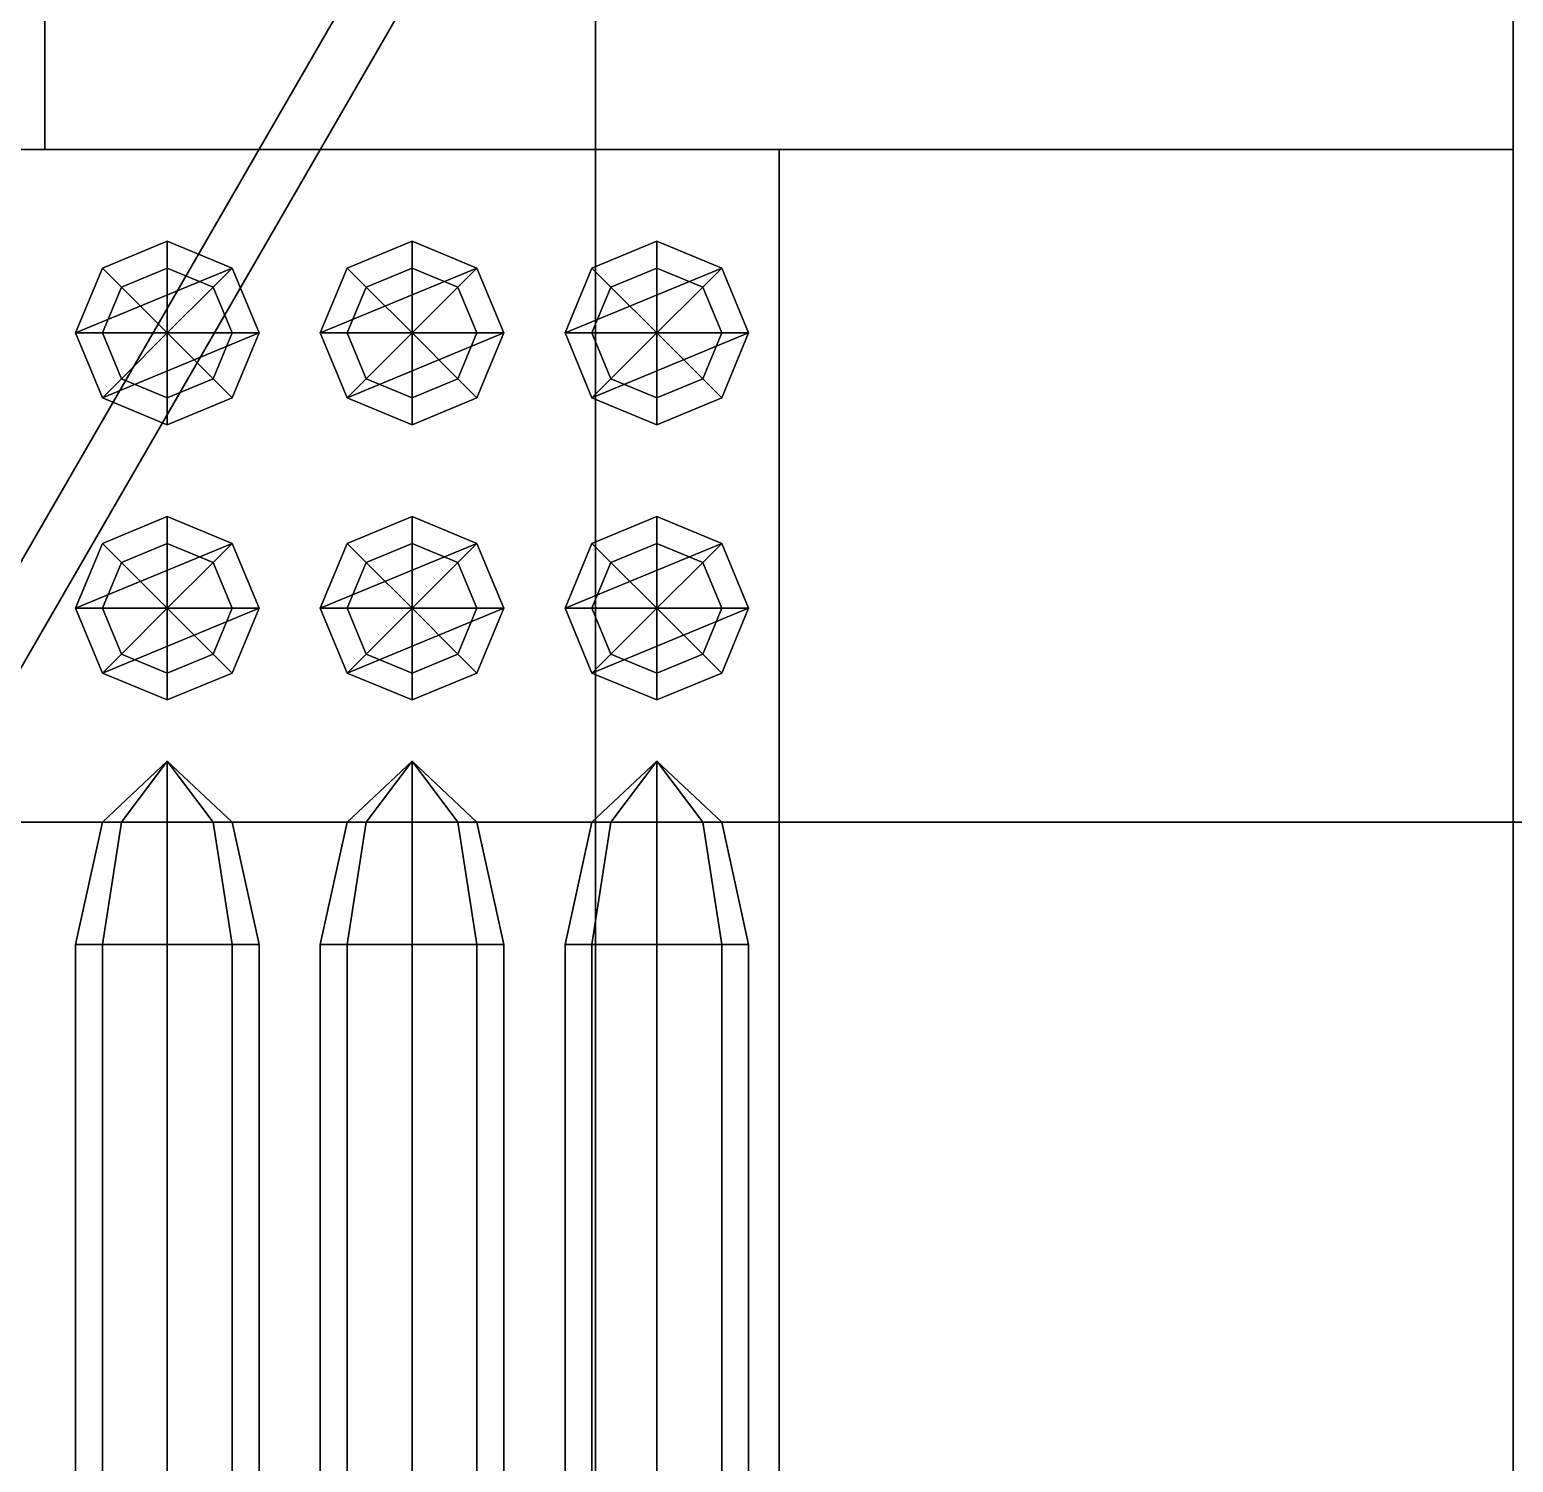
# Model space of a CAD drawing. Header units: millimetres. Extents: x -3.2 to 17.4, y -17.6 to 52.8.
# Drawn here: x 0.355 to 0.84, y 7.3507 to 7.8192 of the extents above; entities that cross this region are included whole.
import ezdxf

# ---------------------------------------------------------------- set-up
doc = ezdxf.new("R2010")
doc.units = ezdxf.units.MM
doc.layers.add('turret', color=2, linetype='Continuous')

msp = doc.modelspace()

# ---------------------------------------------------------------- linework, layer by layer
for points in [[(-3.09, 7.1, 2.67), (3.09, 7.1, 2.67), (3, 8.53, 2.75), (-3, 8.53, 2.75)], [(0, 8.53, -1.19), (0.54, 8.53, -0.83), (0.54, 7.1, -0.94), (0, 7.1, -1.19)], [(0.84, 7.1, -0.76), (0.54, 7.1, -0.94), (0.54, 8.53, -0.83), (0.84, 8.53, -0.59)], [(1.3, 7.1, -0.27), (0.84, 7.1, -0.76), (0.84, 8.53, -0.59), (1.12, 8.53, -0.27)], [(0.29, 7.53771, 2.69), (0.58, 8.04, 2.72), (0.58, 8.04, 3.7), (0.29, 7.53771, 3.7)]]:
    msp.add_3dface(points)
at = {"layer": 'turret'}
for points in [[(0.36, 8.17, 3.88), (0.36, 7.78, 3.88), (0.36, 7.78, 4.17), (0.36, 8.17, 4.17)], [(0.36, 8.17, 4.17), (0.36, 7.78, 4.17), (0.84, 7.78, 4.17), (0.84, 8.17, 4.17)], [(0.84, 7.78, 4.17), (0.84, 7.78, 3.88), (0.84, 8.17, 3.88), (0.84, 8.17, 4.17)], [(0.3, 7.52038, 3.7), (0.6, 8.04, 3.7), (0.6, 8.04, 3.85), (0.3, 7.52038, 3.85)], [(0.3, 7.52038, 3.85), (0.54804, 7.95, 3.85), (0.12, 7.95, 3.85), (-0.3, 7.52038, 3.85)], [(0.12, 7.95, 3.3), (0.12, 7.56, 3.3), (1.06, 7.56, 3.3), (1.05, 7.95, 3.3)], [(0.6, 7.78, 4.29), (0.6, 7.78, 4.23), (0.12, 7.78, 4.23), (0.12, 7.78, 4.29)], [(0.6, 7.78, 4.23), (0.6, 6.99, 4.23), (0.12, 6.99, 4.23), (0.12, 7.78, 4.23)], [(0.12, 7.78, 4.29), (0.12, 6.99, 4.29), (0.6, 6.99, 4.29), (0.6, 7.78, 4.29)], [(0.36, 7.78, 4.17), (0.36, 7.78, 3.88), (0.84, 7.78, 3.88), (0.84, 7.78, 4.17)], [(0.6, 6.99, 4.29), (0.6, 6.99, 4.23), (0.6, 7.78, 4.23), (0.6, 7.78, 4.29)], [(0.4, 7.75, 4.51), (0.37879, 7.74121, 4.51), (0.37, 7.72, 4.51), (0.42121, 7.74121, 4.51)], [(0.4, 7.75, 3.98), (0.37879, 7.74121, 3.98), (0.37879, 7.74121, 4.51), (0.4, 7.75, 4.51)], [(0.385, 7.735, 3.94), (0.37879, 7.74121, 3.98), (0.4, 7.75, 3.98), (0.4, 7.74121, 3.94)], [(0.42121, 7.74121, 3.98), (0.4, 7.75, 3.98), (0.4, 7.75, 4.51), (0.42121, 7.74121, 4.51)], [(0.4, 7.74121, 3.94), (0.4, 7.75, 3.98), (0.42121, 7.74121, 3.98), (0.415, 7.735, 3.94)], [(0.48, 7.75, 4.51), (0.45879, 7.74121, 4.51), (0.45, 7.72, 4.51), (0.50121, 7.74121, 4.51)], [(0.48, 7.75, 3.98), (0.45879, 7.74121, 3.98), (0.45879, 7.74121, 4.51), (0.48, 7.75, 4.51)], [(0.465, 7.735, 3.94), (0.45879, 7.74121, 3.98), (0.48, 7.75, 3.98), (0.48, 7.74121, 3.94)], [(0.50121, 7.74121, 3.98), (0.48, 7.75, 3.98), (0.48, 7.75, 4.51), (0.50121, 7.74121, 4.51)], [(0.48, 7.74121, 3.94), (0.48, 7.75, 3.98), (0.50121, 7.74121, 3.98), (0.495, 7.735, 3.94)], [(0.56, 7.75, 4.51), (0.53879, 7.74121, 4.51), (0.53, 7.72, 4.51), (0.58121, 7.74121, 4.51)], [(0.545, 7.735, 3.94), (0.53879, 7.74121, 3.98), (0.56, 7.75, 3.98), (0.56, 7.74121, 3.94)], [(0.56, 7.75, 3.98), (0.53879, 7.74121, 3.98), (0.53879, 7.74121, 4.51), (0.56, 7.75, 4.51)], [(0.56, 7.74121, 3.94), (0.56, 7.75, 3.98), (0.58121, 7.74121, 3.98), (0.575, 7.735, 3.94)], [(0.58121, 7.74121, 3.98), (0.56, 7.75, 3.98), (0.56, 7.75, 4.51), (0.58121, 7.74121, 4.51)], [(0.42121, 7.74121, 4.51), (0.37, 7.72, 4.51), (0.37879, 7.69879, 4.51), (0.43, 7.72, 4.51)], [(0.37879, 7.74121, 3.98), (0.37, 7.72, 3.98), (0.37, 7.72, 4.51), (0.37879, 7.74121, 4.51)], [(0.37879, 7.72, 3.94), (0.37, 7.72, 3.98), (0.37879, 7.74121, 3.98), (0.385, 7.735, 3.94)], [(0.4, 7.72, 3.92), (0.385, 7.735, 3.94), (0.4, 7.74121, 3.94), (0.4, 7.72, 3.92)], [(0.4, 7.72, 3.92), (0.4, 7.74121, 3.94), (0.415, 7.735, 3.94), (0.4, 7.72, 3.92)], [(0.415, 7.735, 3.94), (0.42121, 7.74121, 3.98), (0.43, 7.72, 3.98), (0.42121, 7.72, 3.94)], [(0.43, 7.72, 3.98), (0.42121, 7.74121, 3.98), (0.42121, 7.74121, 4.51), (0.43, 7.72, 4.51)], [(0.50121, 7.74121, 4.51), (0.45, 7.72, 4.51), (0.45879, 7.69879, 4.51), (0.51, 7.72, 4.51)], [(0.45879, 7.74121, 3.98), (0.45, 7.72, 3.98), (0.45, 7.72, 4.51), (0.45879, 7.74121, 4.51)], [(0.45879, 7.72, 3.94), (0.45, 7.72, 3.98), (0.45879, 7.74121, 3.98), (0.465, 7.735, 3.94)], [(0.48, 7.72, 3.92), (0.465, 7.735, 3.94), (0.48, 7.74121, 3.94), (0.48, 7.72, 3.92)], [(0.48, 7.72, 3.92), (0.48, 7.74121, 3.94), (0.495, 7.735, 3.94), (0.48, 7.72, 3.92)], [(0.495, 7.735, 3.94), (0.50121, 7.74121, 3.98), (0.51, 7.72, 3.98), (0.50121, 7.72, 3.94)], [(0.51, 7.72, 3.98), (0.50121, 7.74121, 3.98), (0.50121, 7.74121, 4.51), (0.51, 7.72, 4.51)], [(0.53879, 7.72, 3.94), (0.53, 7.72, 3.98), (0.53879, 7.74121, 3.98), (0.545, 7.735, 3.94)], [(0.53879, 7.74121, 3.98), (0.53, 7.72, 3.98), (0.53, 7.72, 4.51), (0.53879, 7.74121, 4.51)], [(0.58121, 7.74121, 4.51), (0.53, 7.72, 4.51), (0.53879, 7.69879, 4.51), (0.59, 7.72, 4.51)], [(0.56, 7.72, 3.92), (0.545, 7.735, 3.94), (0.56, 7.74121, 3.94), (0.56, 7.72, 3.92)], [(0.56, 7.72, 3.92), (0.56, 7.74121, 3.94), (0.575, 7.735, 3.94), (0.56, 7.72, 3.92)], [(0.575, 7.735, 3.94), (0.58121, 7.74121, 3.98), (0.59, 7.72, 3.98), (0.58121, 7.72, 3.94)], [(0.59, 7.72, 3.98), (0.58121, 7.74121, 3.98), (0.58121, 7.74121, 4.51), (0.59, 7.72, 4.51)], [(0.4, 7.72, 3.92), (0.37879, 7.72, 3.94), (0.385, 7.735, 3.94), (0.4, 7.72, 3.92)], [(0.4, 7.72, 3.92), (0.415, 7.735, 3.94), (0.42121, 7.72, 3.94), (0.4, 7.72, 3.92)], [(0.48, 7.72, 3.92), (0.45879, 7.72, 3.94), (0.465, 7.735, 3.94), (0.48, 7.72, 3.92)], [(0.48, 7.72, 3.92), (0.495, 7.735, 3.94), (0.50121, 7.72, 3.94), (0.48, 7.72, 3.92)], [(0.56, 7.72, 3.92), (0.53879, 7.72, 3.94), (0.545, 7.735, 3.94), (0.56, 7.72, 3.92)], [(0.56, 7.72, 3.92), (0.575, 7.735, 3.94), (0.58121, 7.72, 3.94), (0.56, 7.72, 3.92)], [(0.37, 7.72, 3.98), (0.37879, 7.69879, 3.98), (0.37879, 7.69879, 4.51), (0.37, 7.72, 4.51)], [(0.385, 7.705, 3.94), (0.37879, 7.69879, 3.98), (0.37, 7.72, 3.98), (0.37879, 7.72, 3.94)], [(0.43, 7.72, 4.51), (0.37879, 7.69879, 4.51), (0.4, 7.69, 4.51), (0.42121, 7.69879, 4.51)], [(0.4, 7.72, 3.92), (0.385, 7.705, 3.94), (0.37879, 7.72, 3.94), (0.4, 7.72, 3.92)], [(0.4, 7.72, 3.92), (0.4, 7.69879, 3.94), (0.385, 7.705, 3.94), (0.4, 7.72, 3.92)], [(0.4, 7.72, 3.92), (0.415, 7.705, 3.94), (0.4, 7.69879, 3.94), (0.4, 7.72, 3.92)], [(0.4, 7.72, 3.92), (0.42121, 7.72, 3.94), (0.415, 7.705, 3.94), (0.4, 7.72, 3.92)], [(0.42121, 7.72, 3.94), (0.43, 7.72, 3.98), (0.42121, 7.69879, 3.98), (0.415, 7.705, 3.94)], [(0.42121, 7.69879, 3.98), (0.43, 7.72, 3.98), (0.43, 7.72, 4.51), (0.42121, 7.69879, 4.51)], [(0.45, 7.72, 3.98), (0.45879, 7.69879, 3.98), (0.45879, 7.69879, 4.51), (0.45, 7.72, 4.51)], [(0.465, 7.705, 3.94), (0.45879, 7.69879, 3.98), (0.45, 7.72, 3.98), (0.45879, 7.72, 3.94)], [(0.51, 7.72, 4.51), (0.45879, 7.69879, 4.51), (0.48, 7.69, 4.51), (0.50121, 7.69879, 4.51)], [(0.48, 7.72, 3.92), (0.465, 7.705, 3.94), (0.45879, 7.72, 3.94), (0.48, 7.72, 3.92)], [(0.48, 7.72, 3.92), (0.48, 7.69879, 3.94), (0.465, 7.705, 3.94), (0.48, 7.72, 3.92)], [(0.48, 7.72, 3.92), (0.495, 7.705, 3.94), (0.48, 7.69879, 3.94), (0.48, 7.72, 3.92)], [(0.48, 7.72, 3.92), (0.50121, 7.72, 3.94), (0.495, 7.705, 3.94), (0.48, 7.72, 3.92)], [(0.50121, 7.72, 3.94), (0.51, 7.72, 3.98), (0.50121, 7.69879, 3.98), (0.495, 7.705, 3.94)], [(0.50121, 7.69879, 3.98), (0.51, 7.72, 3.98), (0.51, 7.72, 4.51), (0.50121, 7.69879, 4.51)], [(0.545, 7.705, 3.94), (0.53879, 7.69879, 3.98), (0.53, 7.72, 3.98), (0.53879, 7.72, 3.94)], [(0.53, 7.72, 3.98), (0.53879, 7.69879, 3.98), (0.53879, 7.69879, 4.51), (0.53, 7.72, 4.51)], [(0.56, 7.72, 3.92), (0.545, 7.705, 3.94), (0.53879, 7.72, 3.94), (0.56, 7.72, 3.92)], [(0.59, 7.72, 4.51), (0.53879, 7.69879, 4.51), (0.56, 7.69, 4.51), (0.58121, 7.69879, 4.51)], [(0.56, 7.72, 3.92), (0.56, 7.69879, 3.94), (0.545, 7.705, 3.94), (0.56, 7.72, 3.92)], [(0.56, 7.72, 3.92), (0.58121, 7.72, 3.94), (0.575, 7.705, 3.94), (0.56, 7.72, 3.92)], [(0.56, 7.72, 3.92), (0.575, 7.705, 3.94), (0.56, 7.69879, 3.94), (0.56, 7.72, 3.92)], [(0.58121, 7.72, 3.94), (0.59, 7.72, 3.98), (0.58121, 7.69879, 3.98), (0.575, 7.705, 3.94)], [(0.58121, 7.69879, 3.98), (0.59, 7.72, 3.98), (0.59, 7.72, 4.51), (0.58121, 7.69879, 4.51)], [(0.4, 7.69879, 3.94), (0.4, 7.69, 3.98), (0.37879, 7.69879, 3.98), (0.385, 7.705, 3.94)], [(0.415, 7.705, 3.94), (0.42121, 7.69879, 3.98), (0.4, 7.69, 3.98), (0.4, 7.69879, 3.94)], [(0.48, 7.69879, 3.94), (0.48, 7.69, 3.98), (0.45879, 7.69879, 3.98), (0.465, 7.705, 3.94)], [(0.495, 7.705, 3.94), (0.50121, 7.69879, 3.98), (0.48, 7.69, 3.98), (0.48, 7.69879, 3.94)], [(0.56, 7.69879, 3.94), (0.56, 7.69, 3.98), (0.53879, 7.69879, 3.98), (0.545, 7.705, 3.94)], [(0.575, 7.705, 3.94), (0.58121, 7.69879, 3.98), (0.56, 7.69, 3.98), (0.56, 7.69879, 3.94)], [(0.37879, 7.69879, 3.98), (0.4, 7.69, 3.98), (0.4, 7.69, 4.51), (0.37879, 7.69879, 4.51)], [(0.4, 7.69, 3.98), (0.42121, 7.69879, 3.98), (0.42121, 7.69879, 4.51), (0.4, 7.69, 4.51)], [(0.45879, 7.69879, 3.98), (0.48, 7.69, 3.98), (0.48, 7.69, 4.51), (0.45879, 7.69879, 4.51)], [(0.48, 7.69, 3.98), (0.50121, 7.69879, 3.98), (0.50121, 7.69879, 4.51), (0.48, 7.69, 4.51)], [(0.53879, 7.69879, 3.98), (0.56, 7.69, 3.98), (0.56, 7.69, 4.51), (0.53879, 7.69879, 4.51)], [(0.56, 7.69, 3.98), (0.58121, 7.69879, 3.98), (0.58121, 7.69879, 4.51), (0.56, 7.69, 4.51)], [(0.4, 7.66, 4.51), (0.37879, 7.65121, 4.51), (0.37, 7.63, 4.51), (0.42121, 7.65121, 4.51)], [(0.385, 7.645, 3.94), (0.37879, 7.65121, 3.98), (0.4, 7.66, 3.98), (0.4, 7.65121, 3.94)], [(0.4, 7.66, 3.98), (0.37879, 7.65121, 3.98), (0.37879, 7.65121, 4.51), (0.4, 7.66, 4.51)], [(0.4, 7.65121, 3.94), (0.4, 7.66, 3.98), (0.42121, 7.65121, 3.98), (0.415, 7.645, 3.94)], [(0.42121, 7.65121, 3.98), (0.4, 7.66, 3.98), (0.4, 7.66, 4.51), (0.42121, 7.65121, 4.51)], [(0.48, 7.66, 4.51), (0.45879, 7.65121, 4.51), (0.45, 7.63, 4.51), (0.50121, 7.65121, 4.51)], [(0.465, 7.645, 3.94), (0.45879, 7.65121, 3.98), (0.48, 7.66, 3.98), (0.48, 7.65121, 3.94)], [(0.48, 7.66, 3.98), (0.45879, 7.65121, 3.98), (0.45879, 7.65121, 4.51), (0.48, 7.66, 4.51)], [(0.48, 7.65121, 3.94), (0.48, 7.66, 3.98), (0.50121, 7.65121, 3.98), (0.495, 7.645, 3.94)], [(0.50121, 7.65121, 3.98), (0.48, 7.66, 3.98), (0.48, 7.66, 4.51), (0.50121, 7.65121, 4.51)], [(0.56, 7.66, 4.51), (0.53879, 7.65121, 4.51), (0.53, 7.63, 4.51), (0.58121, 7.65121, 4.51)], [(0.56, 7.66, 3.98), (0.53879, 7.65121, 3.98), (0.53879, 7.65121, 4.51), (0.56, 7.66, 4.51)], [(0.545, 7.645, 3.94), (0.53879, 7.65121, 3.98), (0.56, 7.66, 3.98), (0.56, 7.65121, 3.94)], [(0.58121, 7.65121, 3.98), (0.56, 7.66, 3.98), (0.56, 7.66, 4.51), (0.58121, 7.65121, 4.51)], [(0.56, 7.65121, 3.94), (0.56, 7.66, 3.98), (0.58121, 7.65121, 3.98), (0.575, 7.645, 3.94)], [(0.37879, 7.63, 3.94), (0.37, 7.63, 3.98), (0.37879, 7.65121, 3.98), (0.385, 7.645, 3.94)], [(0.37879, 7.65121, 3.98), (0.37, 7.63, 3.98), (0.37, 7.63, 4.51), (0.37879, 7.65121, 4.51)], [(0.42121, 7.65121, 4.51), (0.37, 7.63, 4.51), (0.37879, 7.60879, 4.51), (0.43, 7.63, 4.51)], [(0.4, 7.63, 3.92), (0.385, 7.645, 3.94), (0.4, 7.65121, 3.94), (0.4, 7.63, 3.92)], [(0.4, 7.63, 3.92), (0.4, 7.65121, 3.94), (0.415, 7.645, 3.94), (0.4, 7.63, 3.92)], [(0.415, 7.645, 3.94), (0.42121, 7.65121, 3.98), (0.43, 7.63, 3.98), (0.42121, 7.63, 3.94)], [(0.43, 7.63, 3.98), (0.42121, 7.65121, 3.98), (0.42121, 7.65121, 4.51), (0.43, 7.63, 4.51)], [(0.45879, 7.63, 3.94), (0.45, 7.63, 3.98), (0.45879, 7.65121, 3.98), (0.465, 7.645, 3.94)], [(0.45879, 7.65121, 3.98), (0.45, 7.63, 3.98), (0.45, 7.63, 4.51), (0.45879, 7.65121, 4.51)], [(0.50121, 7.65121, 4.51), (0.45, 7.63, 4.51), (0.45879, 7.60879, 4.51), (0.51, 7.63, 4.51)], [(0.48, 7.63, 3.92), (0.465, 7.645, 3.94), (0.48, 7.65121, 3.94), (0.48, 7.63, 3.92)], [(0.48, 7.63, 3.92), (0.48, 7.65121, 3.94), (0.495, 7.645, 3.94), (0.48, 7.63, 3.92)], [(0.495, 7.645, 3.94), (0.50121, 7.65121, 3.98), (0.51, 7.63, 3.98), (0.50121, 7.63, 3.94)], [(0.51, 7.63, 3.98), (0.50121, 7.65121, 3.98), (0.50121, 7.65121, 4.51), (0.51, 7.63, 4.51)], [(0.58121, 7.65121, 4.51), (0.53, 7.63, 4.51), (0.53879, 7.60879, 4.51), (0.59, 7.63, 4.51)], [(0.53879, 7.65121, 3.98), (0.53, 7.63, 3.98), (0.53, 7.63, 4.51), (0.53879, 7.65121, 4.51)], [(0.53879, 7.63, 3.94), (0.53, 7.63, 3.98), (0.53879, 7.65121, 3.98), (0.545, 7.645, 3.94)], [(0.56, 7.63, 3.92), (0.545, 7.645, 3.94), (0.56, 7.65121, 3.94), (0.56, 7.63, 3.92)], [(0.56, 7.63, 3.92), (0.56, 7.65121, 3.94), (0.575, 7.645, 3.94), (0.56, 7.63, 3.92)], [(0.575, 7.645, 3.94), (0.58121, 7.65121, 3.98), (0.59, 7.63, 3.98), (0.58121, 7.63, 3.94)], [(0.59, 7.63, 3.98), (0.58121, 7.65121, 3.98), (0.58121, 7.65121, 4.51), (0.59, 7.63, 4.51)], [(0.4, 7.63, 3.92), (0.37879, 7.63, 3.94), (0.385, 7.645, 3.94), (0.4, 7.63, 3.92)], [(0.4, 7.63, 3.92), (0.415, 7.645, 3.94), (0.42121, 7.63, 3.94), (0.4, 7.63, 3.92)], [(0.48, 7.63, 3.92), (0.45879, 7.63, 3.94), (0.465, 7.645, 3.94), (0.48, 7.63, 3.92)], [(0.48, 7.63, 3.92), (0.495, 7.645, 3.94), (0.50121, 7.63, 3.94), (0.48, 7.63, 3.92)], [(0.56, 7.63, 3.92), (0.53879, 7.63, 3.94), (0.545, 7.645, 3.94), (0.56, 7.63, 3.92)], [(0.56, 7.63, 3.92), (0.575, 7.645, 3.94), (0.58121, 7.63, 3.94), (0.56, 7.63, 3.92)], [(0.385, 7.615, 3.94), (0.37879, 7.60879, 3.98), (0.37, 7.63, 3.98), (0.37879, 7.63, 3.94)], [(0.37, 7.63, 3.98), (0.37879, 7.60879, 3.98), (0.37879, 7.60879, 4.51), (0.37, 7.63, 4.51)], [(0.4, 7.63, 3.92), (0.385, 7.615, 3.94), (0.37879, 7.63, 3.94), (0.4, 7.63, 3.92)], [(0.43, 7.63, 4.51), (0.37879, 7.60879, 4.51), (0.4, 7.6, 4.51), (0.42121, 7.60879, 4.51)], [(0.4, 7.63, 3.92), (0.4, 7.60879, 3.94), (0.385, 7.615, 3.94), (0.4, 7.63, 3.92)], [(0.4, 7.63, 3.92), (0.42121, 7.63, 3.94), (0.415, 7.615, 3.94), (0.4, 7.63, 3.92)], [(0.4, 7.63, 3.92), (0.415, 7.615, 3.94), (0.4, 7.60879, 3.94), (0.4, 7.63, 3.92)], [(0.42121, 7.63, 3.94), (0.43, 7.63, 3.98), (0.42121, 7.60879, 3.98), (0.415, 7.615, 3.94)], [(0.42121, 7.60879, 3.98), (0.43, 7.63, 3.98), (0.43, 7.63, 4.51), (0.42121, 7.60879, 4.51)], [(0.465, 7.615, 3.94), (0.45879, 7.60879, 3.98), (0.45, 7.63, 3.98), (0.45879, 7.63, 3.94)], [(0.45, 7.63, 3.98), (0.45879, 7.60879, 3.98), (0.45879, 7.60879, 4.51), (0.45, 7.63, 4.51)], [(0.48, 7.63, 3.92), (0.465, 7.615, 3.94), (0.45879, 7.63, 3.94), (0.48, 7.63, 3.92)], [(0.51, 7.63, 4.51), (0.45879, 7.60879, 4.51), (0.48, 7.6, 4.51), (0.50121, 7.60879, 4.51)], [(0.48, 7.63, 3.92), (0.48, 7.60879, 3.94), (0.465, 7.615, 3.94), (0.48, 7.63, 3.92)], [(0.48, 7.63, 3.92), (0.50121, 7.63, 3.94), (0.495, 7.615, 3.94), (0.48, 7.63, 3.92)], [(0.48, 7.63, 3.92), (0.495, 7.615, 3.94), (0.48, 7.60879, 3.94), (0.48, 7.63, 3.92)], [(0.50121, 7.63, 3.94), (0.51, 7.63, 3.98), (0.50121, 7.60879, 3.98), (0.495, 7.615, 3.94)], [(0.50121, 7.60879, 3.98), (0.51, 7.63, 3.98), (0.51, 7.63, 4.51), (0.50121, 7.60879, 4.51)], [(0.53, 7.63, 3.98), (0.53879, 7.60879, 3.98), (0.53879, 7.60879, 4.51), (0.53, 7.63, 4.51)], [(0.545, 7.615, 3.94), (0.53879, 7.60879, 3.98), (0.53, 7.63, 3.98), (0.53879, 7.63, 3.94)], [(0.59, 7.63, 4.51), (0.53879, 7.60879, 4.51), (0.56, 7.6, 4.51), (0.58121, 7.60879, 4.51)], [(0.56, 7.63, 3.92), (0.545, 7.615, 3.94), (0.53879, 7.63, 3.94), (0.56, 7.63, 3.92)], [(0.56, 7.63, 3.92), (0.56, 7.60879, 3.94), (0.545, 7.615, 3.94), (0.56, 7.63, 3.92)], [(0.56, 7.63, 3.92), (0.575, 7.615, 3.94), (0.56, 7.60879, 3.94), (0.56, 7.63, 3.92)], [(0.56, 7.63, 3.92), (0.58121, 7.63, 3.94), (0.575, 7.615, 3.94), (0.56, 7.63, 3.92)], [(0.58121, 7.63, 3.94), (0.59, 7.63, 3.98), (0.58121, 7.60879, 3.98), (0.575, 7.615, 3.94)], [(0.58121, 7.60879, 3.98), (0.59, 7.63, 3.98), (0.59, 7.63, 4.51), (0.58121, 7.60879, 4.51)], [(0.4, 7.60879, 3.94), (0.4, 7.6, 3.98), (0.37879, 7.60879, 3.98), (0.385, 7.615, 3.94)], [(0.415, 7.615, 3.94), (0.42121, 7.60879, 3.98), (0.4, 7.6, 3.98), (0.4, 7.60879, 3.94)], [(0.48, 7.60879, 3.94), (0.48, 7.6, 3.98), (0.45879, 7.60879, 3.98), (0.465, 7.615, 3.94)], [(0.495, 7.615, 3.94), (0.50121, 7.60879, 3.98), (0.48, 7.6, 3.98), (0.48, 7.60879, 3.94)], [(0.56, 7.60879, 3.94), (0.56, 7.6, 3.98), (0.53879, 7.60879, 3.98), (0.545, 7.615, 3.94)], [(0.575, 7.615, 3.94), (0.58121, 7.60879, 3.98), (0.56, 7.6, 3.98), (0.56, 7.60879, 3.94)], [(0.37879, 7.60879, 3.98), (0.4, 7.6, 3.98), (0.4, 7.6, 4.51), (0.37879, 7.60879, 4.51)], [(0.4, 7.6, 3.98), (0.42121, 7.60879, 3.98), (0.42121, 7.60879, 4.51), (0.4, 7.6, 4.51)], [(0.45879, 7.60879, 3.98), (0.48, 7.6, 3.98), (0.48, 7.6, 4.51), (0.45879, 7.60879, 4.51)], [(0.48, 7.6, 3.98), (0.50121, 7.60879, 3.98), (0.50121, 7.60879, 4.51), (0.48, 7.6, 4.51)], [(0.53879, 7.60879, 3.98), (0.56, 7.6, 3.98), (0.56, 7.6, 4.51), (0.53879, 7.60879, 4.51)], [(0.56, 7.6, 3.98), (0.58121, 7.60879, 3.98), (0.58121, 7.60879, 4.51), (0.56, 7.6, 4.51)], [(0.4, 7.58, 4.32), (0.37879, 7.56, 4.32), (0.385, 7.56, 4.335), (0.4, 7.58, 4.32)], [(0.4, 7.58, 4.32), (0.385, 7.56, 4.305), (0.37879, 7.56, 4.32), (0.4, 7.58, 4.32)], [(0.4, 7.58, 4.32), (0.385, 7.56, 4.335), (0.4, 7.56, 4.34121), (0.4, 7.58, 4.32)], [(0.4, 7.58, 4.32), (0.4, 7.56, 4.29879), (0.385, 7.56, 4.305), (0.4, 7.58, 4.32)], [(0.4, 7.58, 4.32), (0.4, 7.56, 4.34121), (0.415, 7.56, 4.335), (0.4, 7.58, 4.32)], [(0.4, 7.58, 4.32), (0.415, 7.56, 4.335), (0.42121, 7.56, 4.32), (0.4, 7.58, 4.32)], [(0.4, 7.58, 4.32), (0.42121, 7.56, 4.32), (0.415, 7.56, 4.305), (0.4, 7.58, 4.32)], [(0.4, 7.58, 4.32), (0.415, 7.56, 4.305), (0.4, 7.56, 4.29879), (0.4, 7.58, 4.32)], [(0.48, 7.58, 4.32), (0.45879, 7.56, 4.32), (0.465, 7.56, 4.335), (0.48, 7.58, 4.32)], [(0.48, 7.58, 4.32), (0.465, 7.56, 4.305), (0.45879, 7.56, 4.32), (0.48, 7.58, 4.32)], [(0.48, 7.58, 4.32), (0.465, 7.56, 4.335), (0.48, 7.56, 4.34121), (0.48, 7.58, 4.32)], [(0.48, 7.58, 4.32), (0.48, 7.56, 4.29879), (0.465, 7.56, 4.305), (0.48, 7.58, 4.32)], [(0.48, 7.58, 4.32), (0.48, 7.56, 4.34121), (0.495, 7.56, 4.335), (0.48, 7.58, 4.32)], [(0.48, 7.58, 4.32), (0.495, 7.56, 4.335), (0.50121, 7.56, 4.32), (0.48, 7.58, 4.32)], [(0.48, 7.58, 4.32), (0.50121, 7.56, 4.32), (0.495, 7.56, 4.305), (0.48, 7.58, 4.32)], [(0.48, 7.58, 4.32), (0.495, 7.56, 4.305), (0.48, 7.56, 4.29879), (0.48, 7.58, 4.32)], [(0.56, 7.58, 4.32), (0.545, 7.56, 4.305), (0.53879, 7.56, 4.32), (0.56, 7.58, 4.32)], [(0.56, 7.58, 4.32), (0.53879, 7.56, 4.32), (0.545, 7.56, 4.335), (0.56, 7.58, 4.32)], [(0.56, 7.58, 4.32), (0.56, 7.56, 4.29879), (0.545, 7.56, 4.305), (0.56, 7.58, 4.32)], [(0.56, 7.58, 4.32), (0.545, 7.56, 4.335), (0.56, 7.56, 4.34121), (0.56, 7.58, 4.32)], [(0.56, 7.58, 4.32), (0.575, 7.56, 4.305), (0.56, 7.56, 4.29879), (0.56, 7.58, 4.32)], [(0.56, 7.58, 4.32), (0.58121, 7.56, 4.32), (0.575, 7.56, 4.305), (0.56, 7.58, 4.32)], [(0.56, 7.58, 4.32), (0.575, 7.56, 4.335), (0.58121, 7.56, 4.32), (0.56, 7.58, 4.32)], [(0.56, 7.58, 4.32), (0.56, 7.56, 4.34121), (0.575, 7.56, 4.335), (0.56, 7.58, 4.32)], [(0.12, 7.56, 3.3), (0.12, 7.18, 3.3), (1.06, 7.18, 3.3), (1.06, 7.56, 3.3)], [(0.37879, 7.56, 4.32), (0.37, 7.52, 4.32), (0.37879, 7.52, 4.34121), (0.385, 7.56, 4.335)], [(0.385, 7.56, 4.305), (0.37879, 7.52, 4.29879), (0.37, 7.52, 4.32), (0.37879, 7.56, 4.32)], [(0.385, 7.56, 4.335), (0.37879, 7.52, 4.34121), (0.4, 7.52, 4.35), (0.4, 7.56, 4.34121)], [(0.4, 7.56, 4.29879), (0.4, 7.52, 4.29), (0.37879, 7.52, 4.29879), (0.385, 7.56, 4.305)], [(0.4, 7.56, 4.34121), (0.4, 7.52, 4.35), (0.42121, 7.52, 4.34121), (0.415, 7.56, 4.335)], [(0.415, 7.56, 4.305), (0.42121, 7.52, 4.29879), (0.4, 7.52, 4.29), (0.4, 7.56, 4.29879)], [(0.415, 7.56, 4.335), (0.42121, 7.52, 4.34121), (0.43, 7.52, 4.32), (0.42121, 7.56, 4.32)], [(0.42121, 7.56, 4.32), (0.43, 7.52, 4.32), (0.42121, 7.52, 4.29879), (0.415, 7.56, 4.305)], [(0.45879, 7.56, 4.32), (0.45, 7.52, 4.32), (0.45879, 7.52, 4.34121), (0.465, 7.56, 4.335)], [(0.465, 7.56, 4.305), (0.45879, 7.52, 4.29879), (0.45, 7.52, 4.32), (0.45879, 7.56, 4.32)], [(0.465, 7.56, 4.335), (0.45879, 7.52, 4.34121), (0.48, 7.52, 4.35), (0.48, 7.56, 4.34121)], [(0.48, 7.56, 4.29879), (0.48, 7.52, 4.29), (0.45879, 7.52, 4.29879), (0.465, 7.56, 4.305)], [(0.48, 7.56, 4.34121), (0.48, 7.52, 4.35), (0.50121, 7.52, 4.34121), (0.495, 7.56, 4.335)], [(0.495, 7.56, 4.305), (0.50121, 7.52, 4.29879), (0.48, 7.52, 4.29), (0.48, 7.56, 4.29879)], [(0.495, 7.56, 4.335), (0.50121, 7.52, 4.34121), (0.51, 7.52, 4.32), (0.50121, 7.56, 4.32)], [(0.50121, 7.56, 4.32), (0.51, 7.52, 4.32), (0.50121, 7.52, 4.29879), (0.495, 7.56, 4.305)], [(0.545, 7.56, 4.305), (0.53879, 7.52, 4.29879), (0.53, 7.52, 4.32), (0.53879, 7.56, 4.32)], [(0.53879, 7.56, 4.32), (0.53, 7.52, 4.32), (0.53879, 7.52, 4.34121), (0.545, 7.56, 4.335)], [(0.56, 7.56, 4.29879), (0.56, 7.52, 4.29), (0.53879, 7.52, 4.29879), (0.545, 7.56, 4.305)], [(0.545, 7.56, 4.335), (0.53879, 7.52, 4.34121), (0.56, 7.52, 4.35), (0.56, 7.56, 4.34121)], [(0.575, 7.56, 4.305), (0.58121, 7.52, 4.29879), (0.56, 7.52, 4.29), (0.56, 7.56, 4.29879)], [(0.56, 7.56, 4.34121), (0.56, 7.52, 4.35), (0.58121, 7.52, 4.34121), (0.575, 7.56, 4.335)], [(0.58121, 7.56, 4.32), (0.59, 7.52, 4.32), (0.58121, 7.52, 4.29879), (0.575, 7.56, 4.305)], [(0.575, 7.56, 4.335), (0.58121, 7.52, 4.34121), (0.59, 7.52, 4.32), (0.58121, 7.56, 4.32)], [(0.37879, 7.52, 4.34121), (0.37, 7.52, 4.32), (0.37, 6.99, 4.32), (0.37879, 6.99, 4.34121)], [(0.37, 7.52, 4.32), (0.37879, 7.52, 4.29879), (0.37879, 6.99, 4.29879), (0.37, 6.99, 4.32)], [(0.4, 7.52, 4.35), (0.37879, 7.52, 4.34121), (0.37879, 6.99, 4.34121), (0.4, 6.99, 4.35)], [(0.37879, 7.52, 4.29879), (0.4, 7.52, 4.29), (0.4, 6.99, 4.29), (0.37879, 6.99, 4.29879)], [(0.42121, 7.52, 4.34121), (0.4, 7.52, 4.35), (0.4, 6.99, 4.35), (0.42121, 6.99, 4.34121)], [(0.4, 7.52, 4.29), (0.42121, 7.52, 4.29879), (0.42121, 6.99, 4.29879), (0.4, 6.99, 4.29)], [(0.43, 7.52, 4.32), (0.42121, 7.52, 4.34121), (0.42121, 6.99, 4.34121), (0.43, 6.99, 4.32)], [(0.42121, 7.52, 4.29879), (0.43, 7.52, 4.32), (0.43, 6.99, 4.32), (0.42121, 6.99, 4.29879)], [(0.45879, 7.52, 4.34121), (0.45, 7.52, 4.32), (0.45, 6.99, 4.32), (0.45879, 6.99, 4.34121)], [(0.45, 7.52, 4.32), (0.45879, 7.52, 4.29879), (0.45879, 6.99, 4.29879), (0.45, 6.99, 4.32)], [(0.48, 7.52, 4.35), (0.45879, 7.52, 4.34121), (0.45879, 6.99, 4.34121), (0.48, 6.99, 4.35)], [(0.45879, 7.52, 4.29879), (0.48, 7.52, 4.29), (0.48, 6.99, 4.29), (0.45879, 6.99, 4.29879)], [(0.50121, 7.52, 4.34121), (0.48, 7.52, 4.35), (0.48, 6.99, 4.35), (0.50121, 6.99, 4.34121)], [(0.48, 7.52, 4.29), (0.50121, 7.52, 4.29879), (0.50121, 6.99, 4.29879), (0.48, 6.99, 4.29)], [(0.51, 7.52, 4.32), (0.50121, 7.52, 4.34121), (0.50121, 6.99, 4.34121), (0.51, 6.99, 4.32)], [(0.50121, 7.52, 4.29879), (0.51, 7.52, 4.32), (0.51, 6.99, 4.32), (0.50121, 6.99, 4.29879)], [(0.53, 7.52, 4.32), (0.53879, 7.52, 4.29879), (0.53879, 6.99, 4.29879), (0.53, 6.99, 4.32)], [(0.53879, 7.52, 4.34121), (0.53, 7.52, 4.32), (0.53, 6.99, 4.32), (0.53879, 6.99, 4.34121)], [(0.53879, 7.52, 4.29879), (0.56, 7.52, 4.29), (0.56, 6.99, 4.29), (0.53879, 6.99, 4.29879)], [(0.56, 7.52, 4.35), (0.53879, 7.52, 4.34121), (0.53879, 6.99, 4.34121), (0.56, 6.99, 4.35)], [(0.56, 7.52, 4.29), (0.58121, 7.52, 4.29879), (0.58121, 6.99, 4.29879), (0.56, 6.99, 4.29)], [(0.58121, 7.52, 4.34121), (0.56, 7.52, 4.35), (0.56, 6.99, 4.35), (0.58121, 6.99, 4.34121)], [(0.58121, 7.52, 4.29879), (0.59, 7.52, 4.32), (0.59, 6.99, 4.32), (0.58121, 6.99, 4.29879)], [(0.59, 7.52, 4.32), (0.58121, 7.52, 4.34121), (0.58121, 6.99, 4.34121), (0.59, 6.99, 4.32)]]:
    msp.add_3dface(points, dxfattribs=at)

doc.saveas('drawing.dxf')
